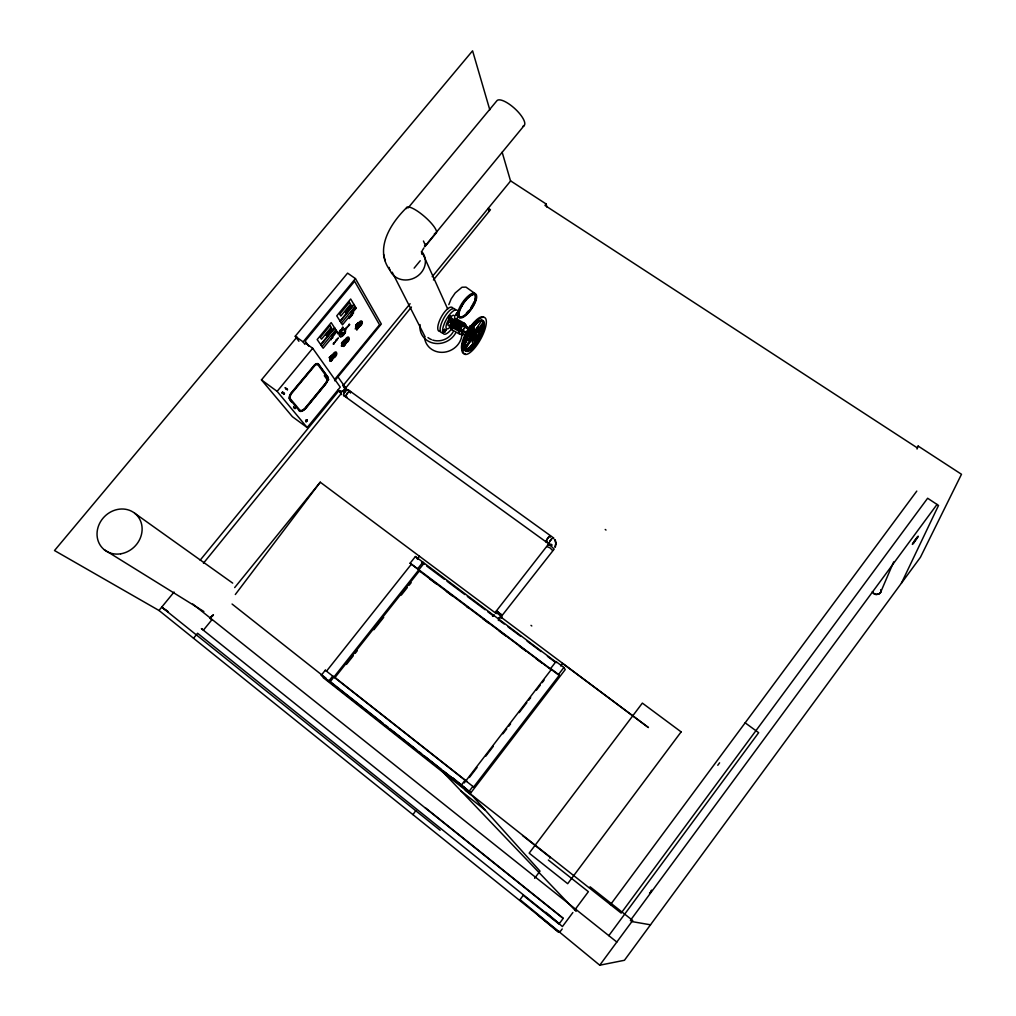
<?xml version="1.0" encoding="UTF-8"?>
<svg xmlns="http://www.w3.org/2000/svg" width="1016" height="1016" viewBox="0 0 1016 1016"><rect width="100%" height="100%" fill="white"/><g stroke="black" fill="none" stroke-linecap="round" stroke-linejoin="round"><path stroke-width="1.5" d="M455.181 328.105L456.743 323.037L455.74 319.989L456.616 324.002C455.168 321.678 451.675 321.564 453.034 321.424L454.05 321.996L453.365 322.974L452.349 322.389M455.663 328.371L457.022 324.015M456.159 328.651C454.85 324.853 461.505 319.951 460.21 326.314M355.676 326.631L356.26 326.25M331.597 356.235L330.848 356.489M332.41 359.486L331.356 360.324L332.575 359.486M357.124 325.044L355.93 325.069L357.226 323.596M341.986 328.27L342.189 328.536M347.396 326.796L348.018 326.619M331.203 359.816C331.292 359.994 329.882 359.016 331.089 358.864M338.023 332.702L338.074 333.667L338.239 332.6M339.42 331.737L337.985 333.616M356.87 325.539L357.276 325.056M342.646 342.024L344.018 340.119M344.932 344.716L344.068 345.338M352.565 314.516L351.904 315.29L352.133 314.096M342.468 344.678L343.332 343.421L344.183 344.246M342.329 345.161L343.383 343.7M344.081 344.361L343.853 343.954M356.464 324.523L358.242 322.783M357.022 326.974C355.219 327.165 358.991 328.346 357.251 326.695M338.074 333.667L338.785 332.791M340.296 330.962L339.814 331.559M341.719 329.235L341.236 329.819M340.576 330.378L340.424 330.022M346.608 327.533L347.142 327.114M342.392 328.028L342.989 327.673M342.887 327.215L342.519 327.825L342.786 327.241M340.538 330.517L340.944 330.098M555.257 547.141L556.285 543.281L555.13 539.725M455.892 314.871L457.225 312.661L458.14 314.071L456.857 315.43L455.892 314.871L457.479 315.176M456.857 315.43L458.191 313.207M457.175 313.512L457.225 312.661M331.648 359.016L331.8 359.08M343.599 345.313L343.649 344.564M881.19 589.801L881.113 590.956A4.902 4.648 15.5 0 1 879.17 593.776L875.767 594.487A4.28 4.051 15.5 0 1 872.896 592.658L872.376 591.642M356.921 328.333L356.984 327.584M331.737 358.064L331.876 357.403M333.032 358.127L333.718 357.988L333.019 358.318M356.273 327.622L356.019 327.711M335.432 341.541L333.985 342.9M344.195 343.103L343.878 343.649M352.222 314.401L351.993 315.112L352.387 314.287M330.975 356.667L331.813 354.914M331.229 356.667L330.683 355.981M332.892 337.693L332.664 337.426M344.005 341.846L342.417 344.132L342.925 343.179M335.991 340.55L335.788 340.919M451.904 327C451.942 321.475 461.505 315.963 452.641 326.631L450.66 324.282L450.012 325.209L451.142 328.333L451.79 327.787M353.022 313.258C353.568 313.271 353.593 312.852 352.781 312.865M456.641 321.627L456.311 323.266M331.267 356.934L330.467 356.832M336.461 340.449L336.537 339.661L336.156 340.703M342.989 344.627L343.395 343.471M342.925 341.643L342.341 342.392L343.586 341.211M344.348 345.237L344.97 344.767L344.157 345.288M358.102 322.58L358.178 323.012M358.877 327.419L358.153 327.673L359.029 326.923M357.149 324.307L355.994 325.717L355.879 325.069C358.102 326.352 354.863 325.31 356.324 326.492M358.14 327.711L357.251 328.854M357.721 328.193L358.318 327.673M358.737 327.47L359.042 326.644M331.178 339.738L331.191 339.052M330.441 357.81L329.908 356.921M331.965 338.188L332.359 338.061M342.71 342.227L342.265 342.875L342.455 342.011M348.59 325.933L348.031 325.907M459.727 326.034L459.74 323.507M353.568 312.776L352.768 313.08M356.654 324.65L357.492 323.99M357.594 328.981L357.784 328.13M356.146 327.533L356.794 326.86L356.299 327.381M342.24 342.837L341.503 343.586L342.125 342.443M342.214 342.633L341.605 343.662M330.987 358.47L331.051 358.762M344.259 345.681L344.5 345.402M342.837 344.907L343.065 344.081M345.732 343.548L345.872 343.573M351.46 314.846L351.993 314.249M356.413 327.025L356.68 326.466M338.201 337.731L338.074 338.379M336.448 339.75L336.182 340.424M337.718 338.709L337.579 338.9M345.275 343.891L345.732 343.675M448.488 317.754L449.326 315.913L450.786 316.446C451.282 319.634 446.761 316.954 449.948 318.3M331.483 360.185L331.864 359.778M332.308 359.156L332.727 359.093M448.97 317.741L449.809 315.887M449.466 318.313L450.786 316.446M340.233 330.302L340.728 330.251M343.573 342.379L343.84 341.719M339.966 331.076L339.954 330.911M336.461 340.347L337.033 339.28M349.11 324.701L348.818 325.501L349.237 324.841M348.704 325.069L349.352 324.968L348.691 325.526M330.086 357.441L330.733 357.695L330.098 357.213M348.285 326.174L348.158 326.352M450.66 324.282L450.533 326.733L451.498 328.257L452.59 328.003M343.37 345.605L342.964 345.897M459.778 330.695L460.413 328.854A4.166 1.422 -61.2 0 1 462.712 325.577L462.737 325.565M356.705 328.613C356.68 328.663 356.502 328.346 355.752 328.384M481.419 320.192L482.892 320.624C485.991 326.682 481.368 333.654 478.853 339.179L476.923 338.074L481.635 326.492M348.729 317.64L349.758 316.903L349.174 318.059M341.986 342.671L342.989 343.433M343.56 346.202L344.183 345.465M448.818 304.635L451.168 298.882L455.168 293.002L461.988 287.236L465.988 287.122L474.853 293.421M917.029 449.034L918.159 446.075L961.492 474.281L920.407 557.327L624.434 960.285L599.758 965.2L520.014 899.63L523.227 895.35L558.978 924.065L563.283 918.286L425.221 807.682M340.004 334.327L340.296 333.286A4.343 1.943 -55.2 0 1 344.106 329.438A4.343 1.943 -55.2 0 1 345.351 331.991L345.059 333.019L339.903 334.251L345.059 333.019M341.059 334.048L341.452 333.083M469.036 328.46L461.734 325.031A4.153 1.422 -61.2 0 0 459.435 328.295L459.054 329.248L466.852 333.769M345.351 331.991L344.97 332.956A4.343 1.943 -55.2 0 1 341.16 336.804A4.343 1.943 -55.2 0 1 339.903 334.251M462.826 330.302L462.191 333.375L465.722 335.61M470.865 334.074L470.967 335.051M345.453 344.221L344.805 344.5M343.725 343.243L343.243 343.522M880.732 592.049L893.686 561.886M459.93 327.279L458.521 329.629M357.403 328.841L356.768 329.768L357.467 329.108M443.548 331L444.69 329.387L445.656 329.946L444.703 332.067L443.548 331L444.703 332.067M443.725 331.508L444.69 329.387M444.525 331.559L445.656 329.946M331.559 359.651L331.191 358.737M451.46 326.784L450.977 327.838L451.942 328.384M330.619 359.41L330.975 358.877M334.912 342.379L334.632 342.71M901.433 583.159L938.53 505.435L927.633 498.246L621.17 913.092L323.164 677.608M459.867 309.029L461.302 306.07A13.449 4.712 -55.4 0 1 465.252 300.266M305.765 420.891L306.629 419.837L306.87 421.018L305.765 420.891L306.324 421.411M306.108 421.145L306.972 420.091M305.981 421.157L306.845 420.103M452.755 324.117L450.329 322.72L452.222 319.723L454.406 320.37L455.257 322.91M351.6 314.858L352.438 314.681M554.863 546.9L555.815 543.306L554.749 539.979M422.364 250.381L423.939 247.879M330.2 360.502C328.016 361.493 332.511 359.499 329.921 360.769M917.054 538.048L918.197 536.169L916.356 538.417M420.218 260.744L414.134 268.135M478.853 339.179L473.964 346.177L469.138 350.418L465.62 350.774L464.693 349.39M454.952 323.545L453.682 325.336L454.609 324.561M457.581 324.18L450.126 319.875M352.298 314.503L351.904 315.29M913.943 541.795L912.33 544.398L914.171 542.15M916.572 538.785L917.664 536.918L915.759 539.204M914.514 540.957L913.244 543.306M916.013 539.623L916.864 538.455M550.075 540.741L550.621 539.94M469.735 333.604L466.814 336.233M458.927 323.698L458.114 322.326L456.489 323.596M460.223 323.786L458.254 326.58L457.594 324.561M469.849 328.422L466.217 326.428L465.176 326.949A4.153 1.41 -61.1 0 0 462.877 330.187L462.458 331.241L458.813 329.59L452.12 325.12M462.915 325.971L462.75 323.99L455.74 319.989M451.701 327.317L451.04 328.244L452.006 329.768L459.765 334.213L462.775 334.785L461.785 331.775L462.369 330.962M462.839 330.276L465.734 326.58M466.128 327.812L466.217 325.476L464.35 323.266L456.552 318.821L454.596 318.694L453.949 319.621L455.409 320.459M462.775 334.785L463.258 333.692L462.432 333.731M914.349 541.096L915.098 540.029M916.165 539.471L914.654 541.591M450.329 322.72L452.222 319.723M450.253 322.517L451.421 322.58L453.39 319.786M454.05 321.996L453.796 321.234C452.539 320.015 451.155 322.644 453.682 322.529L454.279 324.307M453.822 327.279L452.438 323.164L453.111 322.212L453.365 322.974M453.796 321.234L454.406 320.37M453.568 326.822L454.52 325.476L455.625 326.111L455.181 325.552M453.644 327.457L455.371 325.349M717.779 765.302L719.595 762.826M915.124 540.067L915.873 538.963M464.464 344.081L469.621 337.045L471.64 338.722A4.699 1.562 -61.1 0 1 473.647 333.731L472.681 335.026L470.713 333.908L470.116 331.064M474.231 330.416A4.686 1.562 -61.1 0 1 474.878 330.911L481.368 320.993L480.974 320.116M468.135 340.284L469.951 337.795M476.453 328.93L478.257 326.466M464.706 347.548L471.576 338.163M476.733 331.089L483.324 322.097L482.943 321.234A16.967 5.639 -61.1 0 0 475.12 324.65L473.786 326.276L474.967 332.029L474.332 332.842A4.699 1.562 -61.1 0 1 476.834 332.029L474.777 329.971M464.617 348.856L472.821 337.668M475.679 333.667L473.913 334.62A2.603 0.864 -61.1 0 0 472.783 337.401L472.821 337.757A2.603 0.864 -61.1 0 0 474.218 337.287L474.599 336.804A2.603 0.864 -61.1 0 0 475.717 334.023L483.832 322.644M336.931 339.661L337.147 338.963M608.813 935.647L758.66 732.688L745.147 722.82M937.006 504.444L630.415 920.382L631.914 921.576L650.494 924.814M599.758 965.2L632.714 920.471L590.055 886.778M610.489 904.646L916.788 491.096M918.159 446.075L916.965 447.662L544.97 205.423L546.138 203.987L510.667 180.911L432.206 276.708M572.872 912.533L562.42 926.579L545.948 912.317M574.789 909.955L588.378 891.692L548.348 860.031M538.251 915.403L558.292 932.129L558.978 931.202L559.867 931.951L562.229 928.954M914.768 541.363L913.308 543.37M549.77 858.139L550.278 857.466L522.58 835.584M534.632 878.281L540.004 871.131L472.669 796.15L465.277 790.308L470.751 792.569L466.28 789.026L468.706 791.718M648.094 727.291L500.05 616.433M235.318 594.512L320.256 482.194L496.252 613.588M318.491 364.109L318.186 363.88A6.134 2.743 -54.3 0 0 314.82 364.604L291.033 393.052A6.096 2.73 -53.6 0 0 289.319 398.691L299.669 411.213A8.115 3.556 -53.5 0 0 305.816 408.381L325.285 384.67A6.794 2.972 -54.1 0 0 327.736 376.974L318.389 364.02A6.134 2.743 -54.3 0 0 315.138 364.82L314.223 365.582M326.974 377.304L327.457 377.863A6.071 2.654 -54.1 0 1 325.577 383.781L305.168 408.572A7.391 3.238 -53.5 0 1 300.406 410.756L289.827 398.17A5.347 2.4 -53.6 0 1 291.325 393.217L314.477 365.354M315.1 365.328L314.795 365.112A5.385 2.413 -54.3 0 1 317.652 364.401L317.97 364.63A5.385 2.413 -54.3 0 0 315.1 365.328L291.63 393.446A5.359 2.4 -53.6 0 0 290.132 398.386L289.865 398.247M464.261 782.93L551.307 669.531M469.379 777.494L477.037 767.512M485.661 756.285L493.319 746.303M502.895 733.819L506.73 728.828M508.648 726.338L510.565 723.837M519.176 712.61L526.847 702.628M528.764 700.126L530.67 697.636M536.423 690.143L540.258 685.152M542.163 682.663L544.081 680.161M560.641 665.95L562.572 663.435L648.449 727.558M468.82 791.731L472.821 786.511L473.659 787.006L559.168 675.411L558.533 674.446L563.88 667.461L555.993 661.556L550.647 668.528L551.751 670.179L419.379 570.928L334.937 677.558L467.004 781.533L464.985 780.339L460.985 785.546L470.814 792.848L565.214 669.607L563.88 667.461M415.722 810.666L413.004 814.616M300.101 410.54A7.391 3.238 -53.5 0 0 304.876 408.343L325.272 383.565A6.071 2.654 -54.1 0 0 327.304 378.524M501.294 616.509L554.177 549.123L551.193 546.214L548.246 544.449L495.592 611.95L496.545 612.953M477.469 319.697L470.586 326.454L470.408 325.603L472.389 326.733M454.215 326.86L454.444 324.815M550.685 540.055L551.205 539.204M346.443 664.413L353.301 655.752M355.257 653.275L357.213 650.799M373.875 629.755L383.68 617.385M401.32 595.097L407.2 587.68M409.156 585.203L411.124 582.727M559.168 675.411L410.108 563.207L415.404 556.539L556.641 662.584L555.993 661.556M460.985 785.546L461.861 786.041L321.323 675.221L325.285 670.23L326.568 671.081L411.175 564.452M417.474 558.711L419.43 556.235M328.778 681.101L332.727 676.097L335.661 678.028M419.938 571.589L417.601 568.833L422.91 562.14M330.048 681.914L423.926 563.385M203.441 563.232L341.44 393.281M345.44 388.353L411.442 307.061M433.438 279.971L490.436 209.766L488.239 208.318L489.242 211.315M159.017 610.489L193.535 638.264L197.599 633.26L559.118 923.531M234.683 587.591L320.256 482.194M471.589 338.265L472.783 343.84L471.475 345.453A16.967 5.664 -61.1 0 1 464.985 349.644M474.713 344.957L473.405 346.558A16.967 5.639 -61.1 0 1 465.569 350.19L465.163 349.364L471.678 339.395A4.699 1.562 -61.1 0 0 474.18 338.557L473.545 339.369L474.713 344.957L472.783 343.84M296.99 337.02L261.455 379.895L292.418 416.712L307.162 427.546L340.246 387.134L312.699 348.285L305.448 343.09M174.054 592.061L158.979 610.476L54.508 550.545L472.58 50.8L489.801 109.842M200.165 560.159L338.785 390.83M342.798 385.915L410.108 303.708M162.344 607.619L168.148 611.759L161.747 607.162L440.119 830.263M325.222 374.675L324.345 375.742L327.863 380.606L328.74 379.552L317.729 364.465M334.543 379.616L379.527 324.764L354.597 281.267L305.143 341.033L308.813 346.164M334.747 380.81L381.317 324.015L355.448 278.6L347.586 273.126L295.25 336.233L298.907 341.287M471.805 325.145L473.139 323.52A16.967 5.664 -61.1 0 1 474.802 321.882M287.35 389.877L285.115 387.896M334.81 332.423L335.356 331.775M334.734 332.918L335.686 331.775M353.962 309.486L354.813 308.458M350.85 316.141L350.698 315.557M351.345 315.544L351.117 316.332M338.125 333.185L339.09 332.664M333.464 343.154L333.477 343.954L334.137 343.306L333.464 344.132L334.137 343.306M345.44 328.638L345.859 329.248L346.139 328.46M346.215 328.511L346.253 327.647L346.685 328.244L345.605 328.587M349.504 324.815L349.199 324.079L349.618 324.688M329.311 357.441L329.4 357.899M329.971 357.365L329.514 357.975M356.311 324.701L356.578 326.174M355.587 326.288L355.854 327.063M356.222 325.844L356.857 325.501M330.721 357.391L330.035 358.534L330.594 357.086M356.413 326.06L355.752 327.19M342.252 344.005L343.09 342.989M355.257 328.994L355.625 327.863M329.781 359.524L329.806 359.753M331.038 357.988L331.508 357.924M341.516 345.757C341.046 346.888 342.9 344.399 341.44 345.834M425.526 245.478L524.345 125.324M331.851 360.134L330.975 361.404M343.675 346.443L343.497 346.443M424.955 246.647L435.966 233.248M330.86 361.328L331.546 360.858M307.162 427.546L277.127 391.363L312.699 348.285M320.662 344.602L334.531 327.787M340.068 321.094L353.86 304.368M320.827 344.843L334.696 328.041M340.22 321.335L354.012 304.622M285.788 388.734L286.512 388.76M286.296 389.026L286.664 388.709M321.996 346.532L335.826 329.781M341.338 323.088L355.092 306.426M406.946 207.34C390.995 222.72 373.952 248.844 389.941 270.205M408.102 207.937L496.697 100.99A18.44 6.172 42.4 0 1 515.76 109.499A18.44 6.172 42.4 0 1 522.961 126.225M304.889 344.361L303.086 341.859L355.448 278.6M463.512 348.082L464.401 347.066M563.004 918.312L201.371 628.612L203.479 630.06L211.861 619.798L209.842 618.185L213.424 614.896M352.374 310.934L353.377 309.816M333.375 333.972L334.378 332.854M470.357 346.774L472.034 345.072L473.964 346.177M475.399 324.168L479.438 320.815M210.134 617.906L213.169 615.188M210.884 617.233L213.106 615.239M282.385 392.138L281.94 393.167L282.727 392.024L284.505 393.344L283.68 394.411L284.048 393.357M293.789 406.425C292.875 406.565 295.796 409.804 295.656 407.505M548.132 544.525L548.513 545.148M465.201 349.999L469.519 347.624M306.248 421.818C309.524 418.211 304.864 421.17 305.905 421.564C304.216 419.583 309.474 418.821 305.905 421.564M495.592 611.95L501.663 616.61M295.084 408.699L293.573 407.467M345.453 332.067L340.385 333.362M351.384 315.404L351.739 315.57M552.602 550.545L550.126 547.916L547.014 546.608M338.925 332.626L338.519 332.778M330.378 357.797L330.035 358.534M461.785 331.775L458.775 331.203L450.977 326.746L450.012 325.209M356.87 329.844L357.111 329.324M502.006 618.338L501.421 617.449M497.103 611.48L496.367 611.162M501.434 615.175L502.234 615.645L501.231 614.629M343.929 386.448L345.313 387.452M343.751 386.842L344.957 387.718M341.173 392.354L339.954 391.478M340.982 392.735L339.611 391.744M193.535 638.264L557.632 930.961M481.368 320.993L483.324 322.097M456.603 312.915L457.581 313.461M455.943 314.02L456.921 314.566M472.567 323.901L474.548 325.031M456.197 314.744L457.175 315.303M480.581 330.149L482.524 331.254M449.326 315.913L450.304 316.471M449.034 316.332L450.647 317.17M449.631 316.801L450.609 317.36M462.42 324.447L465.645 326.288M448.666 316.852L449.644 317.398M458.584 322.389L459.55 322.948M478.968 334.099L480.911 335.204M449.262 317.322L450.24 317.881M462.102 324.764L465.519 326.72M456.235 321.513L463.233 325.514M465.849 326.911L469.138 328.79M454.025 320.561L453.923 321.615L452.907 321.043M461.759 325.006L468.478 328.828M448.818 317.741L449.796 318.3M452.298 319.926L454.724 321.323M457.022 322.961L458 323.507M456.006 324.409L456.971 324.968M451.421 322.58L452.438 323.164M459.41 328.346L467.246 332.791M453.619 325.234L460.007 328.879M453.911 325.768L454.711 326.225M450.761 324.561L452.222 325.399M453.314 326.06L454.685 327.457M453.758 326.619L454.558 327.076M469.887 336.08L470.827 336.283A2.603 0.864 -61.1 0 1 470.891 335.813M451.129 327.495L452.095 328.041M444.551 329.501L445.719 330.124M444.805 329.705L445.834 330.454M444.03 329.946L445.681 330.784M444.386 330.949L445.351 331.508M443.611 331.191L444.64 331.876M467.195 349.301L469.138 350.418M462.585 349.618L461.67 349.085A19.05 6.35 -61.1 0 1 470.408 325.603M104.331 549.77L203.873 611.518M496.799 611.213L497.561 611.759M550.621 544.068L551.434 544.678M321.323 675.221L470.814 792.848M497.319 611.543L498.119 612.153M551.383 544.551L552.171 545.109M350.584 315.697L351.244 316.166M349.377 316.992L349.314 318.516L349.847 317.233M342.71 342.671L343.218 342.278M342.608 345.554L343.052 346.037L342.278 345.504M134.696 513.232L232.689 583.12M329.387 357.353L329.946 357.632M295.25 336.233L303.086 341.859M605.219 529.476L606.006 530.047M348.386 389.941L553.568 537.934M318.186 363.88L327.736 376.974M344.018 395.757L549.046 544.043A3.81 0.965 -54.2 0 1 551.244 539.509A3.81 0.965 -54.2 0 1 553.606 538.709M497.967 611.988L500.939 614.299M287.566 389.611L285.331 387.629M261.455 379.895L277.127 391.363M282.359 393.078L284.023 394.284M289.382 398.805L289.624 398.907A6.096 2.73 -53.6 0 1 291.338 393.268M299.669 411.213L299.364 410.997A8.115 3.556 -53.5 0 0 305.524 408.165L324.98 384.454A6.794 2.972 -54.1 0 0 327.444 376.758M421.564 562.229L424.116 564.121M426.656 566.026L444.449 579.336M446.989 581.228L464.795 594.538M467.335 596.443L485.127 609.74M487.667 611.645L492.76 615.442M499.11 620.192L504.19 624.002M508.013 626.847L520.725 636.346M527.075 641.096L541.058 651.561M547.421 656.311L555.041 662.013M531 625.361L531.787 625.958M410.108 563.207L417.601 568.833M550.647 668.528L558.533 674.446M430.009 579.133L436.296 583.857M446.367 591.401L452.666 596.125M466.509 606.501L469.024 608.394M482.867 618.769L489.153 623.494M499.224 631.038L505.511 635.762M519.354 646.138L525.653 650.862M535.724 658.406L542.011 663.13M343.84 395.529L343.37 394.868M498.704 612.521L499.478 613.118M347.688 389.585L348.145 390.258M325.285 670.23L473.659 787.006M232.067 604.037L326.2 678.383M328.676 680.352L383.172 723.392M385.648 725.348L388.137 727.304M390.614 729.259L416.624 749.795M419.1 751.751L421.577 753.72M424.053 755.675L437.147 766.013L576.135 911.365M438.391 767.004L440.893 768.972M443.382 770.928L465.785 788.632L452.603 777.621M460.845 790.804L485.102 809.981M192.748 604.037L616.826 942.035M500.113 613.677L501.51 614.807M499.453 617.766L500.075 618.414M415.404 556.539L417.754 559.371M289.916 400.025L291.884 402.425M458.813 315.709L459.6 316.713A13.449 4.712 -55.4 0 0 469.049 310.858A13.449 4.712 -55.4 0 0 475.704 297.256L475.513 295.516A13.449 4.712 -55.4 0 0 467.5 297.815M549.161 543.674L549.135 543.115A3.721 0.965 -51.6 0 0 549.237 544.144M338.214 377.279L346.799 389.522M330.797 357.619L330.67 356.68M466.014 325.768L464.35 323.266L458.775 331.203L459.765 334.213M332.651 334.67L333.07 335.305M342.798 342.557L343.167 343.218M351.701 311.569L352.019 312.306M466.573 326.542L466.839 327.482L466.217 325.476M423.456 241.008L425.475 245.529M392.201 272.199L425.171 336.969M449.491 318.491L450.151 319.849M423.037 254.279L447.7 308.991M450.977 326.746L452.006 329.768M502.158 152.235L510.553 180.988M546.138 203.987L546.913 207.048M383.54 254.267L385.153 260.807M449.529 318.44L449.936 320.129M472.681 335.026L471.488 329.349L470.167 331.343A16.967 5.639 -61.1 0 0 466.852 337.96M474.256 335.712L472.567 327.584L471.97 328.333A17.386 5.779 -61.1 0 0 468.109 334.861M474.51 336.906L475.907 343.662M463.639 347.421A1.803 1.562 -5.6 0 1 464.858 347.929A2.756 2.4 -5.6 0 1 462.89 350.469L463.131 352.374A20.904 6.934 -61.1 0 0 481.99 336.614A20.904 6.934 -61.1 0 0 479.73 318.681A20.904 6.934 -61.1 0 0 462.775 349.593M462.775 348.043A3.365 2.921 -5.5 0 0 461.874 349.695L462.115 351.6A20.714 6.896 -61.1 0 0 465.061 353.644M464.833 347.967L465.036 349.656A17.45 5.791 -61.1 0 0 480.771 336.537A17.45 5.791 -61.1 0 0 478.917 321.526A17.45 5.791 -61.1 0 0 464.744 347.32M469.824 339.204L469.722 338.277A4.686 1.562 -61.1 0 0 469.976 338.658M475.221 296.367L475.285 296.951A13.449 4.724 -55.4 0 1 474.904 299.25M475.793 295.745L475.666 294.538A14.376 5.042 -55.4 0 0 469.468 294.945L467.093 296.977A14.376 5.042 -55.4 0 0 457.962 311.849M342.417 343.357L342.417 344.132M499.11 618.719A3.772 3.632 -36.9 0 1 498.348 620.497M492.519 616.128A3.772 3.632 -36.9 0 1 494.055 614.947M498.665 617.83A3.302 3.175 -36.9 0 1 498.424 619.481M492.874 616.407A3.302 3.175 -36.9 0 1 494.233 615.366M546.608 542.087A3.721 0.927 -56 0 1 546.519 540.182A3.721 0.927 -56 0 1 549.313 536.359A3.721 0.927 -56 0 1 550.367 536.943M550.177 536.423A3.264 0.813 -56 0 1 550.202 536.74M547.205 541.465A3.264 0.813 -56 0 1 546.519 540.563A3.264 0.813 -56 0 1 548.881 536.969M346.786 397.37A3.569 1.499 -54.2 0 1 346.139 395.148A3.569 1.499 -54.2 0 1 349.009 391.63A3.569 1.499 -54.2 0 1 350.647 392.646M349.949 391.757A3.124 1.308 -54.2 0 1 350.355 392.849M346.964 397.002A3.124 1.308 -54.2 0 1 346.304 396.761M346.316 395.275A3.124 1.308 -54.2 0 1 348.564 392.201M345.935 389.966A3.556 1.257 -53.6 0 0 343.7 392.697A3.556 3.124 -35.7 0 0 345.948 389.979M343.078 385.229A3.581 3.264 -32 0 1 343.967 390.665A3.581 3.264 -32 0 1 338.315 389.788M344.106 386.499A3.137 2.857 -32 0 1 339.636 390.779M421.932 251.739A18.656 16.739 -25.3 0 1 414.312 278.003A18.656 16.739 -25.3 0 1 389.09 267.399M406.489 208.585A19.482 4.763 41 0 1 425.387 217.322A19.482 4.763 41 0 1 434.429 233.528M425.679 244.107A18.694 4.381 40.9 0 1 424.421 246.012M340.957 393.446A3.302 3.01 -32.1 0 1 340.03 391.338M344.894 388.303A3.302 3.01 -32.1 0 1 345.554 388.747M344.589 332.689A4.343 1.943 -55.2 0 1 339.636 336.296A4.343 1.943 -55.2 0 1 342.125 330.086A4.343 1.943 -55.2 0 1 344.97 331.724M335.674 355.486A3.442 1.524 -54.7 0 0 336.093 352.006A3.442 1.524 -54.7 0 0 332.804 354.305L332.067 355.829A3.442 1.524 -54.7 0 0 333.947 357.353M335.153 356.21A3.442 1.524 -54.7 0 1 334.556 356.845M348.844 339.052A3.429 1.511 -55.1 0 1 344.983 342.875A3.429 1.511 -55.1 0 1 346.024 338.392A3.429 1.511 -55.1 0 1 348.996 338.366M359.6 325.806A3.086 1.359 -55.6 0 1 358 324.345A3.086 1.359 -55.6 0 1 361.188 320.904A3.086 1.359 -55.6 0 1 361.137 324.142M360.667 324.803A3.086 1.359 -55.6 0 1 360.134 325.361M452.768 319.418A4.153 1.46 -61.2 0 0 450.405 319.532L449.783 320.307A4.153 1.46 -61.2 0 0 448.043 324.409A4.153 1.46 -61.2 0 0 449.199 325.641M457.073 318.694A13.64 4.775 -61.2 0 0 457.137 310.236A13.64 4.775 -61.2 0 0 450.431 313.614L448.399 316.205A13.64 4.775 -61.2 0 0 442.747 332.473A13.64 4.775 -61.2 0 0 451.701 328.778M454.622 318.529A7.709 2.705 -61.2 0 0 450.418 317.322L449.262 318.77A7.709 2.705 -61.2 0 0 446.024 327.635A7.709 2.705 -61.2 0 0 450.38 326.822M440.055 331.457A13.627 4.826 -61.3 0 1 441.617 316.395A13.627 4.826 -61.3 0 1 453.072 308.674M442.468 332.842A13.64 4.801 -61.2 0 1 444.055 317.779A13.64 4.801 -61.2 0 1 455.486 310.058M462.89 350.469A1.803 1.562 -5.6 0 1 461.874 349.695M461.759 348.831A20.714 6.896 -61.1 0 1 470.764 326.517A20.714 6.896 -61.1 0 1 483.819 317.322M464.769 345.173A16.967 5.639 -61.1 0 1 466.344 339.268M469.646 337.642A4.686 1.562 -61.1 0 1 471.03 333.642M481.673 325.272A16.967 5.664 -61.1 0 1 476.301 338.849M464.375 338.137A16.967 5.664 -61.1 0 1 468.198 330.238M483.413 323.901A17.628 5.867 -61.1 0 1 483.197 325.945M482.981 327.076A17.628 5.867 -61.1 0 1 482.333 329.501M481.901 330.784A17.628 5.867 -61.1 0 1 480.873 333.439M480.276 334.785A17.628 5.867 -61.1 0 1 474.091 344.869M470.7 348.501A17.628 5.867 -61.1 0 1 468.338 350.202M466.319 350.914A17.628 5.867 -61.1 0 1 464.769 350.558M464.782 343.941A17.386 5.779 -61.1 0 1 465.417 341.528M465.823 340.246A17.386 5.779 -61.1 0 1 467.449 336.233M470.027 336.296A2.603 0.864 -61.1 0 1 470.98 332.943M478.726 340.474A19.063 6.325 -61.1 0 1 476.758 343.522M473.304 347.878A19.063 6.325 -61.1 0 1 470.586 350.482M455.854 332.651A19.329 17.615 -25.2 0 1 433.248 343.09A19.329 17.615 -25.2 0 1 420.04 324.574M461.963 334.023A19.05 17.399 -25.2 0 1 444.119 352.222A19.05 17.399 -25.2 0 1 424.612 338.188M455.066 325.082A16.434 14.973 -25.2 0 1 454.724 327.736M453.301 331.584A16.434 14.973 -25.2 0 1 432.74 340.081M431.457 339.611A16.434 14.973 -25.2 0 1 427.99 337.566M460.07 317.424A14.376 5.042 -55.4 0 1 457.822 316.103M459.181 315.709A13.449 4.737 -55.4 0 1 457.86 315.455M473.964 301.942A13.449 4.724 -55.4 0 1 470.725 307.784M468.643 310.553A13.449 4.724 -55.4 0 1 466.446 312.966M649.491 893.153A5.093 4.953 77 0 0 651.573 890.118A4.661 4.521 76.9 0 1 649.783 893.051M881.075 589.788A4.496 4.255 15.5 0 1 872.541 591.884M341.49 394.589A3.632 3.315 -32.1 0 1 341.147 393.789M344.881 395.884A3.632 1.537 -54.2 0 1 343.916 393.929A3.632 1.537 -54.2 0 1 346.735 390.182A3.632 1.537 -54.2 0 1 348.653 390.855M421.437 251.333A18.072 16.205 -25.2 0 1 421.729 254.178M344.907 343.687L344.399 344.284L344.907 343.687M350.723 316.548L350.266 317.043L350.723 316.548M357.784 327.063L357.81 326.974M350.075 316.941L350.825 316.281L350.114 316.84M334.455 332.334L334.239 333.947L333.058 333.985L334.455 332.334M353.454 309.283L353.212 310.921L352.069 310.934L353.454 309.283M334.912 331.775L334.67 333.4L336.067 331.775L334.912 331.775M354.127 308.432L353.86 310.096L355.244 308.47L354.127 308.432M333.667 355.562L333.464 356.095A2.438 1.079 -54.7 0 0 334.937 357.06A2.438 1.079 -54.7 0 0 336.575 353.657A2.438 1.079 -54.7 0 0 333.972 355.016L333.667 355.562M332.842 334.226L332.016 336.105L333.515 334.988L332.842 334.226M351.892 311.137L351.066 313.017L352.539 311.925L351.892 311.137M461.721 306.375L460.286 309.321A13.462 4.712 -55.4 0 0 465.023 315.506A13.462 4.712 -55.4 0 0 476.123 297.548L475.933 295.821A13.462 4.712 -55.4 0 0 470.116 296.215A13.462 4.712 -55.4 0 0 461.721 306.375M345.288 390.69L344.322 391.973L345.338 390.741M478.244 339.954L476.999 341.833L475.869 336.372L474.866 337.668A4.699 1.562 -61.1 0 0 476.898 332.664L483.692 324.053L483.73 325.374A16.967 5.639 -61.1 0 1 478.244 339.954M681.126 731.888L567.69 883.691L529.171 853.148L642.353 703.097L681.126 731.888M336.956 331.508L323.164 348.221L317.17 339.56L331.178 322.618L336.956 331.508M356.159 308.216L342.443 324.841L336.753 315.862L350.672 299.009L356.159 308.216M330.073 325.539L320.294 337.388L321.5 339.141L331.241 327.33L330.073 325.539M349.453 302.4L339.725 314.173L340.868 315.989L350.558 304.241L349.453 302.4M331.483 328.13L325.92 334.874L326.504 335.75L332.067 329.019L331.483 328.13M350.825 305.118L345.3 311.823L345.859 312.725L351.384 306.045L350.825 305.118M470.306 295.542L467.931 297.574A14.376 5.029 -55.4 0 0 458.419 314.769A14.376 5.029 -55.4 0 0 467.144 314.173A14.376 5.029 -55.4 0 0 476.695 296.977L476.491 295.135A14.376 5.029 -55.4 0 0 470.306 295.542M120.726 553.809A23.774 21.247 -45.1 0 0 138.506 517.258A23.774 21.247 -45.1 0 0 99.504 523.596A23.774 21.247 -45.1 0 0 120.726 553.809M347.231 342.24A2.426 1.067 -55.1 0 0 348.971 338.645A2.426 1.067 -55.1 0 0 346.164 340.589A2.426 1.067 -55.1 0 0 347.231 342.24M360.413 325.895A2.477 1.092 -55.6 0 0 362.204 322.199A2.477 1.092 -55.6 0 0 359.359 324.168A2.477 1.092 -55.6 0 0 360.413 325.895"/></g></svg>
